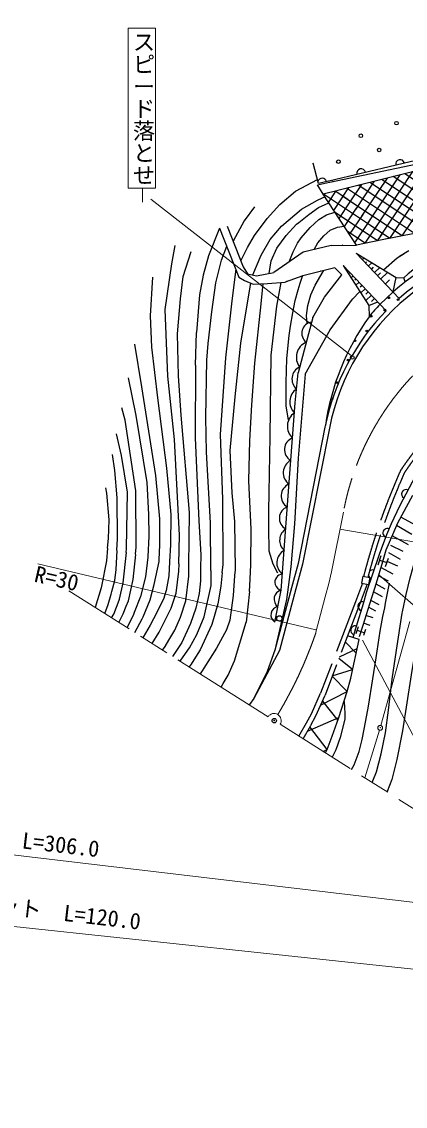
# Model space of a CAD drawing. Units: millimetres, scale not verified. Extents: x 40000 to 1524826, y -775750 to 416142.
# Drawn here: x 372304 to 415488, y 206212 to 328368 of the extents above; entities that cross this region are included whole.
import ezdxf
from ezdxf.enums import TextEntityAlignment as Align

# ---------------------------------------------------------------- set-up
doc = ezdxf.new("R2010")
doc.units = ezdxf.units.MM
doc.header["$LTSCALE"] = 1000
doc.header["$PDMODE"] = 32
doc.header["$PDSIZE"] = 500
doc.linetypes.add('CHAIN', pattern=[18.5, 12, -1.5, 3.5, -1.5])
doc.linetypes.add('DASHED', pattern=[7.5, 6, -1.5])
for name, color, linetype, lineweight in [('M-BGD', 7, 'Continuous', 25), ('M-BMK', 2, 'CHAIN', 13), ('M-BMK-ROW', 30, 'Continuous', 13), ('M-BMK-SRVR', 3, 'Continuous', 13), ('M-STR-HTXT', 7, 'Continuous', 13), ('M-STR-STRC', 7, 'Continuous', 13)]:
    doc.layers.add(name, color=color, linetype=linetype, lineweight=lineweight)
doc.layers.add('M-OTRS', color=6, linetype='Continuous')
doc.styles.add('@ＭＳ ゴシック', font='')
doc.styles.add('ＭＳ ゴシック', font='')
doc.styles.get('@ＭＳ ゴシック').set_extended_font_data('@MS Gothic')
doc.styles.get('ＭＳ ゴシック').set_extended_font_data('MS Gothic')

msp = doc.modelspace()

# ---------------------------------------------------------------- linework, layer by layer
at = {"layer": 'M-BGD'}
for p, q in [((419856, 313514), (406880, 310425)), ((407004, 310293), (420170, 313088)), ((405156, 312263), (405107, 312452)), ((405707, 310144), (405108, 312450)), ((420318, 312469), (407880, 309360)), ((412711, 304211), (417796, 311839)), ((413750, 303967), (419238, 312199)), ((415136, 304244), (420402, 312142)), ((405622, 309998), (406964, 310283)), ((406830, 310411), (405707, 310144)), ((407284, 310353), (407270, 310358)), ((409901, 307206), (412028, 310397)), ((410603, 306457), (413470, 310757)), ((411306, 305708), (414912, 311118)), ((412008, 304960), (416354, 311478)), ((420683, 305353), (412820, 310595)), ((422069, 305631), (414131, 310923)), ((421698, 307080), (415442, 311250)), ((405622, 309998), (405608, 310003)), ((406233, 308946), (405622, 309998)), ((407921, 309368), (406233, 308946)), ((406841, 308020), (407703, 309314)), ((409004, 308331), (407578, 309282)), ((408495, 308704), (409144, 309676)), ((416523, 304521), (408887, 309612)), ((409198, 307955), (410586, 310036)), ((417910, 304799), (410198, 309940)), ((419296, 305076), (411509, 310267)), ((406233, 308946), (406220, 308952)), ((409992, 303213), (406233, 308946)), ((406245, 308929), (406261, 308953)), ((413145, 304369), (406267, 308954)), ((407437, 307111), (408544, 308772)), ((408032, 306202), (409277, 308070)), ((415136, 304244), (408577, 308617)), ((412365, 303688), (407597, 306866)), ((408628, 305293), (410011, 307368)), ((409224, 304384), (410745, 306666)), ((409820, 303475), (411479, 305964)), ((413750, 303967), (411588, 305408)), ((422069, 305631), (413068, 303830)), ((394587, 305111), (396741, 299604)), ((395416, 305350), (397243, 300741)), ((410978, 303410), (408996, 304731)), ((409470, 304734), (409456, 304739)), ((410978, 303410), (412212, 305262)), ((412365, 303688), (412946, 304560)), ((407147, 303172), (404007, 302421)), ((407147, 303172), (409992, 303213)), ((408439, 303190), (408425, 303196)), ((409992, 303213), (409978, 303218)), ((413599, 303934), (409992, 303213)), ((404007, 302421), (400700, 300135)), ((403799, 302277), (403785, 302283)), ((409947, 302281), (414476, 299564)), ((409947, 302281), (414783, 297194)), ((410292, 301919), (410342, 301967)), ((410636, 301557), (410837, 301747)), ((413023, 300436), (414567, 301789)), ((414567, 301789), (415350, 302260)), ((414831, 301951), (415895, 302591)), ((397243, 300741), (397733, 299986)), ((401871, 300945), (401857, 300951)), ((407556, 300664), (403937, 299732)), ((408354, 299865), (407556, 300664)), ((408498, 300903), (413334, 295817)), ((408498, 300903), (411401, 296413)), ((410981, 301194), (411131, 301337)), ((411325, 300832), (411727, 301214)), ((411670, 300469), (411921, 300708)), ((412014, 300107), (412616, 300680)), ((396741, 299604), (397391, 299219)), ((397733, 299986), (398722, 299740)), ((398722, 299740), (400700, 300135)), ((403937, 299732), (401952, 299046)), ((403782, 299678), (403768, 299684)), ((403782, 299678), (403768, 299684)), ((403937, 299732), (403924, 299737)), ((405964, 300254), (405950, 300260)), ((406392, 297346), (408354, 299865)), ((408354, 299865), (408340, 299871)), ((408915, 300465), (408832, 300386)), ((409259, 300102), (409184, 300031)), ((409604, 299740), (409385, 299532)), ((409948, 299378), (409805, 299241)), ((412359, 299745), (412710, 300079)), ((412703, 299382), (413506, 300146)), ((414123, 297945), (414476, 299564)), ((414476, 299564), (415319, 299513)), ((415479, 299063), (415319, 299513)), ((397391, 299219), (398353, 298825)), ((398353, 298825), (399984, 298893)), ((399984, 298893), (401952, 299046)), ((401952, 299046), (401938, 299052)), ((402143, 299112), (402129, 299118)), ((402143, 299112), (402129, 299118)), ((410293, 299015), (409937, 298677)), ((410637, 298653), (410425, 298451)), ((410982, 298291), (410490, 297823)), ((413237, 298821), (413716, 299276)), ((405075, 295065), (406392, 297346)), ((406392, 297346), (406378, 297351)), ((407028, 293679), (409532, 297102)), ((409532, 297102), (409518, 297107)), ((409532, 297102), (410386, 297982)), ((411671, 297566), (411042, 296968)), ((411326, 297928), (411046, 297662)), ((412027, 297191), (411686, 296866)), ((412617, 296514), (414123, 297945)), ((411401, 296413), (412387, 296812)), ((411401, 296413), (411413, 295124)), ((405075, 295065), (403426, 288828)), ((405075, 295065), (405062, 295071)), ((391857, 289684), (391985, 293353)), ((404220, 288682), (407028, 293679)), ((407028, 293679), (407014, 293684)), ((393136, 290245), (393296, 292130)), ((403953, 291668), (403939, 291673)), ((403076, 285458), (403426, 288828)), ((403218, 288866), (403204, 288872)), ((404220, 288682), (403417, 279221)), ((402453, 277011), (403076, 285458)), ((406447, 282689), (403436, 267360)), ((406938, 282592), (403926, 267263)), ((403417, 279221), (403012, 271820)), ((401550, 264839), (402453, 277011)), ((414859, 273840), (416674, 277243)), ((416294, 274987), (414610, 271878)), ((413917, 271845), (414859, 273840)), ((416695, 271620), (414975, 272552)), ((403012, 271820), (402619, 266986)), ((413400, 270628), (413917, 271845)), ((414610, 271878), (414035, 270561)), ((416237, 270608), (414493, 271611)), ((412592, 268397), (413400, 270628)), ((414035, 270561), (413310, 268847)), ((415848, 269459), (413994, 270465)), ((413310, 268847), (412933, 267533)), ((415245, 268700), (413877, 269387)), ((411134, 264083), (412592, 268397)), ((412933, 267533), (412225, 265125)), ((412431, 267180), (412772, 268258)), ((412602, 267719), (413412, 267442)), ((413261, 267002), (413587, 267955)), ((414664, 267029), (413456, 267571)), ((414946, 267815), (413625, 268548)), ((402619, 266986), (402298, 264679)), ((403436, 267360), (402695, 264593)), ((403926, 267263), (403182, 264488)), ((414135, 266163), (412740, 266877)), ((397932, 264202), (398017, 265600)), ((410661, 265125), (409873, 263047)), ((410718, 265929), (410564, 265144)), ((410564, 265144), (411348, 264990)), ((410718, 265929), (411503, 265775)), ((411503, 265775), (411348, 264990)), ((412225, 265125), (411450, 262750)), ((413590, 265359), (412469, 265956)), ((397932, 264202), (397564, 260734)), ((400789, 260754), (401514, 264347)), ((402693, 264593), (400819, 257595)), ((403180, 264489), (401315, 257535)), ((401514, 264347), (401550, 264839)), ((402297, 264679), (402105, 263305)), ((411208, 265017), (410417, 262930)), ((410769, 262855), (411134, 264083)), ((412938, 263585), (411904, 264141)), ((413216, 264455), (412194, 265032)), ((402105, 263305), (400801, 257581)), ((409987, 260276), (410769, 262855)), ((411450, 262750), (410690, 260355)), ((412538, 262706), (411595, 263195)), ((411873, 261241), (411046, 261498)), ((412156, 261960), (411335, 262429)), ((385046, 259563), (385870, 261124)), ((409840, 259822), (409987, 260276)), ((409951, 259467), (410213, 260260)), ((410690, 260355), (410284, 259089)), ((411551, 260371), (410771, 260614)), ((386995, 258332), (387770, 259608)), ((410280, 258796), (408975, 259201)), ((409840, 259822), (409589, 259011)), ((410074, 259838), (410910, 259541)), ((410814, 259272), (411061, 259966)), ((389937, 257879), (389279, 256888)), ((408076, 256844), (410061, 257775)), ((409948, 257252), (408715, 258519)), ((409340, 254417), (410280, 258796)), ((390137, 256346), (390758, 257224)), ((401315, 257535), (398455, 252154)), ((400801, 257581), (399928, 255182)), ((409550, 255398), (407994, 256630)), ((407258, 254701), (409550, 255398)), ((399928, 255182), (398455, 252154)), ((408958, 252914), (407237, 254646)), ((408958, 252914), (409340, 254417)), ((394750, 253431), (394993, 253845)), ((405949, 251389), (408958, 252914)), ((408007, 249992), (408958, 252914)), ((398455, 252154), (397964, 251474)), ((406158, 251856), (407884, 249645)), ((397964, 251474), (397927, 251423)), ((404371, 249388), (404917, 250431)), ((403513, 247894), (404371, 249388)), ((404477, 248470), (408007, 249992)), ((404858, 249133), (405404, 250177)), ((407260, 247888), (408007, 249992)), ((403977, 247600), (404847, 249114)), ((406695, 246387), (404743, 248932)), ((406695, 246387), (407260, 247888)), ((406242, 246169), (406695, 246387)), ((406499, 246007), (406695, 246387))]:
    msp.add_line(p, q, dxfattribs=at)
at = {"layer": 'M-BGD', "linetype": 'DASHED'}
for p, q in [((409873, 263047), (405951, 252737)), ((410417, 262930), (406452, 252512)), ((404917, 250431), (405951, 252737)), ((405419, 250207), (406452, 252512))]:
    msp.add_line(p, q, dxfattribs=at)
at = {"layer": 'M-BGD'}
for points in [[(396976, 301416), (397722, 302924), (398516, 304277), (399930, 306215), (401365, 307785), (403145, 309270), (405593, 310582)], [(403501, 305748), (404622, 306648), (405726, 307433), (406453, 307795), (406882, 307957)], [(404417, 307582), (405621, 308268), (406149, 308537), (406435, 308638)], [(398529, 307503), (397348, 305955), (396095, 303636)], [(398313, 299842), (399245, 302079), (400278, 303839), (401560, 305353), (403800, 307242), (404417, 307582)], [(402414, 301320), (402848, 302466), (403369, 303424), (403764, 304028), (404796, 305196), (405770, 306092), (406624, 306610), (407563, 306917)], [(400162, 300005), (400393, 301418), (401030, 302853), (402079, 304292), (403228, 305550), (403501, 305748)], [(394587, 305111), (393330, 302007), (392725, 299804), (392309, 297589), (391985, 293353)], [(405218, 302711), (405643, 303459), (406311, 304263), (407041, 304873), (407866, 305212), (408596, 305342)], [(390000, 267326), (390066, 270520), (389490, 281298), (388770, 288444), (388472, 295935), (389200, 301084), (389593, 303149)], [(393296, 292130), (393707, 295676), (394156, 298953), (394802, 301501), (395385, 303071)], [(391122, 267085), (391181, 273079), (390259, 284035), (389969, 288483), (389847, 293215), (390167, 297173), (390483, 299661), (391382, 302495)], [(387022, 299607), (386764, 295238), (386905, 291715), (387582, 286012), (388594, 278088), (389083, 272878), (389042, 269463), (388933, 267556)], [(396396, 300488), (395956, 296938), (395241, 290511), (394637, 281866), (394913, 274606), (394936, 267250), (394848, 266282)], [(402568, 294094), (402844, 295589), (403099, 296956), (403417, 298180), (403638, 298914), (403913, 299723)], [(404435, 294347), (404383, 295293), (404519, 296405), (404866, 297611), (405357, 298687), (405729, 299350), (406146, 300061), (406330, 300348)], [(398072, 298941), (396932, 292169), (396282, 286112), (395731, 280082), (395963, 275304), (396263, 272089), (396322, 266648), (396268, 265977)], [(398012, 265601), (398110, 267192), (398153, 271199), (397887, 276641), (397968, 281217), (398200, 285211), (398557, 289920), (399248, 296574), (399469, 298872)], [(401492, 299011), (400979, 296345), (400340, 290819), (400240, 281666), (400070, 273258), (400083, 271321), (400121, 268791), (400570, 267298), (401110, 266292)], [(402347, 283544), (402058, 285065), (402094, 287713), (402149, 290451), (402400, 293007), (402568, 294094)], [(387775, 267805), (387850, 269402), (387855, 272362), (387389, 277254), (385816, 287234), (385052, 292044)], [(391857, 289684), (391816, 281495), (392236, 272141), (392458, 268308), (392435, 266802)], [(393614, 266548), (393559, 271931), (393100, 279888), (393042, 283808), (393136, 290245)], [(384278, 288250), (385136, 284026), (386389, 276454), (386576, 272870), (386629, 270408), (386491, 268082)], [(385112, 268379), (385191, 269178), (385140, 275518), (383949, 283471), (383587, 284860)], [(384073, 268602), (384119, 269046), (384202, 275362), (383536, 279496), (382994, 281950)], [(383021, 268829), (383087, 270114), (383038, 274739), (382774, 277805), (382521, 279633)], [(381750, 275855), (381851, 275275), (382096, 272276), (382023, 270176), (381940, 269062)], [(415178, 261905), (415590, 263862), (416039, 265749), (416703, 268151), (417415, 270429), (418261, 272932), (419182, 275245)], [(381968, 269056), (381863, 267650), (381286, 264782)], [(382380, 263909), (382459, 264192), (382783, 265427), (382937, 266674), (383048, 268823)], [(383262, 263205), (383315, 263343), (383744, 265176), (384098, 268597)], [(384079, 262553), (384313, 263124), (384855, 265543), (385135, 268374)], [(386513, 268077), (386511, 268054), (386241, 265836), (385674, 263638), (384982, 261832)], [(385870, 261124), (385978, 261331), (386773, 263269), (387228, 264964), (387784, 267581), (387795, 267801)], [(388951, 267552), (388860, 265943), (388578, 264293), (388268, 263347), (387150, 261108), (386759, 260414)], [(387770, 259608), (387870, 259774), (389117, 262317), (389707, 264018), (389999, 266467), (390017, 267323)], [(388885, 258718), (389538, 259831), (390168, 261293), (390793, 263138), (391126, 265937), (391137, 267081)], [(392448, 266799), (392426, 265384), (392272, 263951), (391895, 262306), (391323, 260579), (390326, 258463), (389937, 257879)], [(390758, 257224), (391209, 257863), (392030, 259346), (392846, 261322), (393642, 264855), (393625, 266546)], [(394858, 266280), (394721, 264775), (394398, 262803), (393709, 260458), (392399, 257641), (391685, 256484)], [(396276, 265975), (396096, 263748), (395731, 260959), (395371, 259884), (394222, 257816), (392823, 255576)], [(413166, 262338), (413270, 262878), (413713, 265116)], [(381286, 264782), (381252, 264611), (380560, 262398)], [(381644, 261713), (382051, 262738), (382380, 263909)], [(382427, 261218), (382671, 261636), (383262, 263205)], [(383257, 260694), (383716, 261667), (384079, 262553)], [(384982, 261832), (384899, 261614), (384165, 260120)], [(409431, 244154), (409719, 244689), (410293, 246170), (410645, 247523), (411037, 249678), (411347, 251268), (411821, 254362), (412194, 256729), (412658, 259738), (412965, 261379), (413166, 262338)], [(411755, 242685), (411846, 242861), (412243, 243892), (412771, 245914), (413246, 248285), (413604, 250811), (414015, 254302), (414491, 257590), (415126, 261752), (415178, 261905)], [(417226, 261464), (416959, 259875), (416161, 254802), (415190, 248499), (414552, 245290), (413956, 243029), (413456, 241677), (413431, 241626)], [(386759, 260414), (385987, 259043), (385955, 258989)], [(394993, 253845), (395529, 254758), (396247, 256399), (397564, 260734)], [(388160, 257596), (388473, 258015), (388885, 258718)], [(391685, 256484), (391398, 256019), (391144, 255710)], [(392823, 255576), (392625, 255261), (392384, 254926)], [(408596, 251803), (408699, 250455), (408670, 249866), (408473, 248919), (408164, 247761), (407652, 246350), (407257, 245527)]]:
    msp.add_lwpolyline(points, dxfattribs=at)
for centre, radius in [((414494, 316944), 200), ((410486, 315520), 200), ((412542, 313924), 200), ((407961, 312596), 200), ((413621, 297280), 100), ((414673, 297057), 100), ((413192, 295886), 100), ((411635, 295193), 100), ((411144, 293533), 100), ((409825, 292431), 100), ((409515, 290544), 200), ((409058, 290254), 100), ((407788, 287721), 100), ((407242, 285926), 100), ((401312, 261157), 300)]:
    msp.add_circle(centre, radius, dxfattribs=at)
for centre, radius, start, end in [((928880, -179804), 595946, 139.58393, 139.58393), ((414899, 312334), 500, 13.39085, 193.39085), ((410526, 311293), 500, 13.39085, 193.39085), ((406137, 310246), 500, 13.39134, 166.73349), ((431957, 277677), 26998, 99.20338, 131.34603), ((434076, 278892), 27876, 110.0349, 132.29107), ((431957, 277677), 25498, 90.39858, 168.88539), ((431957, 277677), 25998, 93.21452, 131.34603), ((431957, 277677), 25998, 135.75449, 168.88539), ((431957, 277677), 26998, 135.75449, 139.5514), ((405112, 293282), 1275, 97.82393, 232.37905), ((434076, 278892), 27876, 144.39002, 171.72972), ((405085, 290566), 1864, 113.7699, 216.1517), ((404213, 288123), 1484, 115.27189, 228.87807), ((404255, 285552), 1774, 125.01037, 224.58883), ((404042, 282809), 1829, 125.06445, 226.4896), ((403273, 280179), 1393, 110.60272, 240.95134), ((403338, 277560), 1585, 117.86749, 233.67708), ((402962, 274948), 1449, 112.89943, 238.61978), ((415566, 275166), 500, 61.92958, 241.92958), ((402647, 272446), 1340, 109.11297, 242.40623), ((402905, 269966), 1563, 124.2263, 227.29291), ((413471, 270794), 500, 66.99207, 248.96765), ((402605, 267421), 1589, 118.55207, 232.96714), ((411821, 266115), 500, 71.33253, 136.47236), ((401722, 265239), 917, 94.61681, 195.60573), ((411821, 266115), 500, 193.60462, 221.05733), ((411821, 266115), 500, 229.32853, 251.33253), ((401747, 263338), 1036, 103.01345, 234.18938), ((401721, 265239), 916, 195.60573, 256.9024), ((410656, 262524), 499, 123.80501, 253.42178), ((410656, 262524), 499, 73.42178, 123.80501), ((401320, 261554), 960, 100.77535, 236.42749), ((409840, 259822), 499, 72.16322, 252.76633)]:
    msp.add_arc(centre, radius, start, end, dxfattribs=at)
at = {"layer": 'M-BGD', "linetype": 'DASHED'}
for centre, radius, start, end in [((443371, 259012), 34074, 142.31557, 146.5697), ((443371, 259012), 33574, 142.31557, 146.4989), ((485084, 246661), 76743, 156.07536, 165.47105), ((485084, 246661), 76243, 156.10666, 165.44864)]:
    msp.add_arc(centre, radius, start, end, dxfattribs=at)
at = {"layer": 'M-BMK'}
for p, q in [((408525, 273143), (407166, 266399)), ((400040, 250088), (377592, 264273)), ((405428, 259594), (406466, 263607)), ((424922, 234364), (401390, 249235))]:
    msp.add_line(p, q, dxfattribs=at)
msp.add_lwpolyline([(407166, 266399), (406867, 265081), (406466, 263607)], dxfattribs=at)
for centre, radius, start, end in [((438382, 267626), 30363, 101.73147, 169.53162), ((360751, 274709), 47165, 328.89355, 341.30815)]:
    msp.add_arc(centre, radius, start, end, dxfattribs=at)
at = {"layer": 'M-BMK-ROW'}
for p, q in [((415992, 260797), (412738, 249108)), ((412583, 248581), (410917, 243215))]:
    msp.add_line(p, q, dxfattribs=at)
msp.add_circle((412664, 248843), 275, dxfattribs=at)
msp.add_point((412664, 248843), dxfattribs=at)
at = {"layer": 'M-BMK-SRVR'}
msp.add_arc((400715, 249662), 799, 327.71015, 147.71015, dxfattribs=at)
at = {"layer": 'M-OTRS'}
msp.add_point((400736, 249645), dxfattribs=at)
at = {"layer": 'M-STR-HTXT'}
for p, q in [((408133, 271197), (435998, 266415)), ((405431, 259893), (374101, 267327)), ((412513, 266074), (430634, 250177)), ((410654, 258707), (432559, 217553)), ((440541, 226331), (320531, 240536)), ((318125, 232156), (431231, 220075))]:
    msp.add_line(p, q, dxfattribs=at)
at = {"layer": 'M-STR-STRC'}
for p, q in [((384300, 327651), (384297, 309613)), ((384300, 327651), (387351, 327651)), ((387351, 327651), (387351, 309612)), ((384297, 309613), (387351, 309612)), ((385896, 309613), (385896, 308058)), ((409378, 290759), (386845, 308384))]:
    msp.add_line(p, q, dxfattribs=at)

# ---------------------------------------------------------------- texts
at = {"layer": 'M-STR-HTXT', "style": 'ＭＳ ゴシック'}
for s, rotation, p in [('R=30', 347.076, (373485, 264787)), ('側\u3000溝\u3000L=306.0', 353.405, (362265, 235870)), ('ロックネット\u3000L=120.0', 353.405, (359477, 228568))]:
    msp.add_text(s, height=1833, rotation=rotation, dxfattribs=at).set_placement(p, align=Align.BOTTOM_LEFT)
at = {"layer": 'M-STR-STRC', "style": '@ＭＳ ゴシック'}
msp.add_text('スピード落とせ', height=1833, rotation=269.989, dxfattribs=at).set_placement((384574, 327348), align=Align.BOTTOM_LEFT)

doc.saveas('drawing.dxf')
